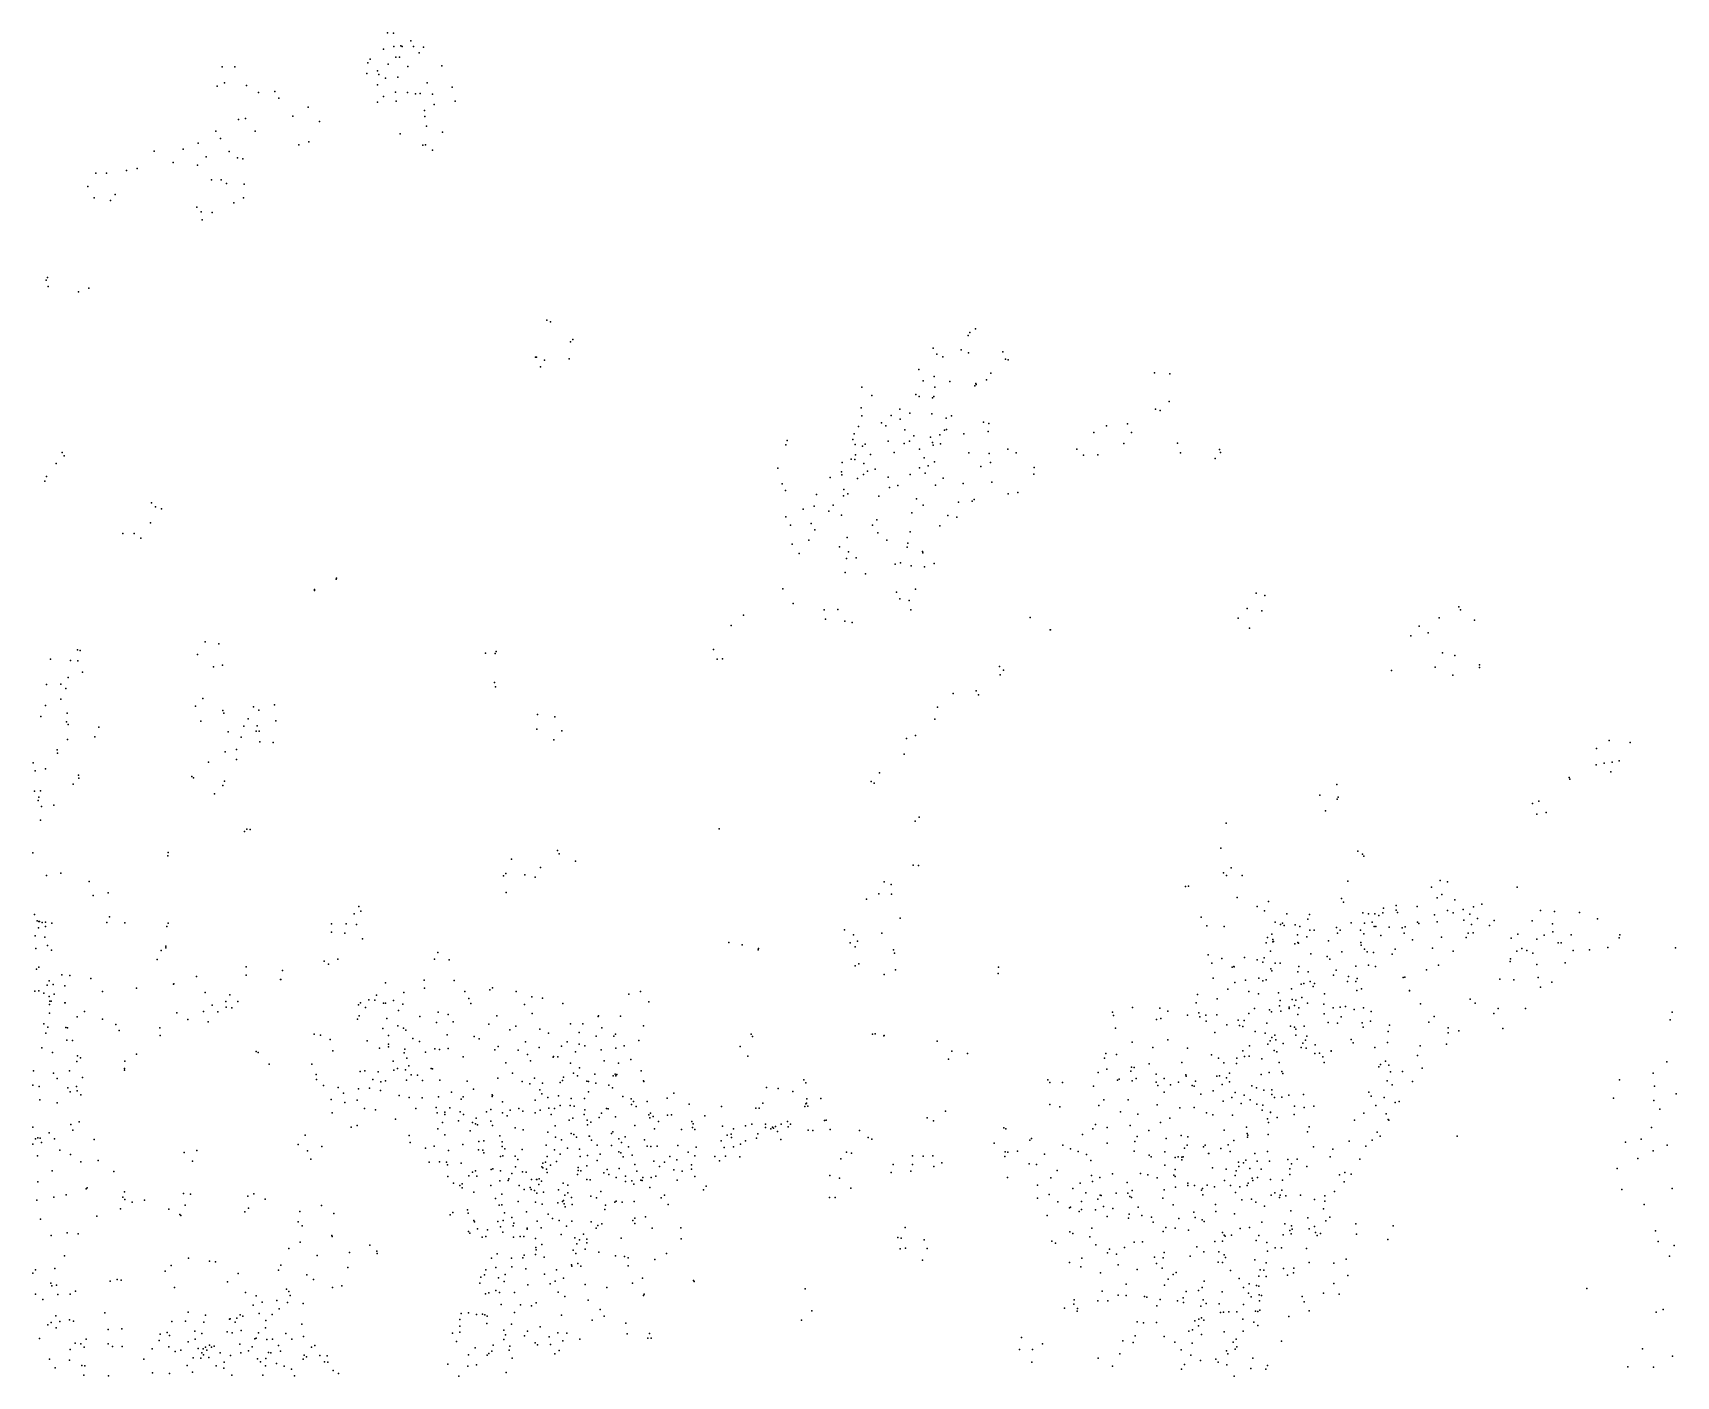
# Model space of a CAD drawing. Header units: millimetres. Extents: x -60275265 to 22802890, y -38578442 to 24337084.
# Drawn here: x -18735378 to -13602378, y -17816304 to -13620304 of the extents above; entities that cross this region are included whole.
import ezdxf

# ---------------------------------------------------------------- set-up
doc = ezdxf.new("R2010")
doc.units = ezdxf.units.MM
doc.header["$MEASUREMENT"] = 0
doc.layers.add('particles', color=7, linetype='Continuous', true_color=0x000000)

msp = doc.modelspace()

# ---------------------------------------------------------------- linework, layer by layer
at = {"layer": 'particles', "color": 93, "true_color": 0x67d435}
for p in [(-17627378, -13620304), (-17608378, -13621304), (-17554378, -13645304), (-17681378, -13702304), (-17640378, -13671304), (-17607378, -13663304), (-17601378, -13696304), (-17590378, -13696304), (-17586378, -13661304), (-17581378, -13663304), (-17546378, -13663304), (-17528378, -13682304), (-17515378, -13665304), (-18144378, -13726304), (-18104378, -13726304), (-17692378, -13747304), (-17689378, -13714304), (-17658378, -13739304), (-17654378, -13750304), (-17625378, -13718304), (-17564378, -13725304), (-17458378, -13723304), (-18159378, -13786304), (-18136378, -13776304), (-18068378, -13784304), (-18030378, -13806304), (-17979378, -13803304), (-17658378, -13782304), (-17634378, -13761304), (-17602378, -13805304), (-17595378, -13758304), (-17565378, -13806304), (-17503378, -13776304), (-17425378, -13790304), (-17967378, -13824304), (-17875378, -13852304), (-17659378, -13837304), (-17640378, -13819304), (-17600378, -13833304), (-17540378, -13810304), (-17525378, -13809304), (-17487378, -13812304), (-17481378, -13844304), (-17416378, -13833304), (-18093378, -13891304), (-18071378, -13887304), (-17923378, -13880304), (-17840378, -13897304), (-17512378, -13863304), (-17511378, -13881304), (-18163378, -13927304), (-18149378, -13950304), (-18041378, -13927304), (-17873378, -13960304), (-17588378, -13935304), (-17505378, -13911304), (-17455378, -13930304), (-18356378, -13990304), (-18265378, -13983304), (-18219378, -13965304), (-18194378, -14007304), (-18122378, -13991304), (-18096378, -14010304), (-17904378, -13970304), (-17517378, -13971304), (-17509378, -13970304), (-17487378, -13986304), (-18538378, -14058304), (-18505378, -14058304), (-18443378, -14050304), (-18409378, -14044304), (-18297378, -14025304), (-18221378, -14033304), (-18079378, -14013304), (-18563378, -14100304), (-18177378, -14079304), (-18147378, -14079304), (-18130378, -14091304), (-18075378, -14093304), (-18543378, -14135304), (-18493378, -14144304), (-18478378, -14125304), (-18223378, -14164304), (-18107378, -14151304), (-18077378, -14135304), (-18209378, -14179304), (-18206378, -14204304), (-18175378, -14181304), (-18693378, -14392304), (-18689378, -14384304), (-18687378, -14412304), (-18560378, -14417304), (-18592378, -14429304), (-17130378, -14517304), (-17118378, -14523304), (-15813378, -14565304), (-15808378, -14556304), (-15791378, -14545304), (-17056378, -14585304), (-17048378, -14578304), (-15923378, -14605304), (-15911378, -14624304), (-15835378, -14610304), (-15812378, -14620304), (-15705378, -14616304), (-17165378, -14633304), (-17162378, -14633304), (-17149378, -14663304), (-17137378, -14642304), (-17060378, -14638304), (-15968378, -14672304), (-15893378, -14632304), (-15697378, -14639304), (-15689378, -14641304), (-16146378, -14727304), (-15954378, -14707304), (-15920378, -14693304), (-15918378, -14727304), (-15871378, -14709304), (-15793378, -14723304), (-15790378, -14715304), (-15788378, -14718304), (-15756378, -14704304), (-15743378, -14683304), (-15231378, -14682304), (-15184378, -14685304), (-16114378, -14753304), (-15977378, -14750304), (-15967378, -14756304), (-15925378, -14760304), (-15921378, -14756304), (-15186378, -14771304), (-16148378, -14791304), (-16146378, -14816304), (-16054378, -14815304), (-16027378, -14795304), (-16026378, -14827304), (-15996378, -14808304), (-15927378, -14810304), (-15882378, -14824304), (-15865378, -14816304), (-15228378, -14795304), (-15214378, -14800304), (-16170378, -14872304), (-16156378, -14850304), (-16084378, -14838304), (-16071378, -14848304), (-16011378, -14860304), (-15983378, -14879304), (-15931378, -14883304), (-15902378, -14876304), (-15887378, -14861304), (-15881378, -14859304), (-15827378, -14872304), (-15766378, -14836304), (-15751378, -14865304), (-15749378, -14840304), (-15421378, -14868304), (-15381378, -14848304), (-15316378, -14841304), (-15303378, -14868304), (-18643378, -14931304), (-16383378, -14907304), (-16379378, -14893304), (-16174378, -14890304), (-16166378, -14906304), (-16143378, -14911304), (-16135378, -14905304), (-16063378, -14895304), (-16045378, -14931304), (-16013378, -14903304), (-15997378, -14895304), (-15965378, -14920304), (-15925378, -14900304), (-15923378, -14908304), (-15900378, -14904304), (-15811378, -14932304), (-15748378, -14934304), (-15690378, -14920304), (-15664378, -14932304), (-15474378, -14920304), (-15327378, -14903304), (-15160378, -14902304), (-15150378, -14932304), (-15028378, -14921304), (-15025378, -14931304), (-18662378, -14965304), (-18637378, -14941304), (-16408378, -14980304), (-16207378, -14962304), (-16179378, -14952304), (-16167378, -14953304), (-16165378, -14938304), (-16139378, -14965304), (-16119378, -14937304), (-16104378, -14983304), (-15965378, -14979304), (-15951378, -14947304), (-15938378, -14972304), (-15919378, -14960304), (-15774378, -14975304), (-15744378, -14962304), (-15607378, -14978304), (-15453378, -14939304), (-15408378, -14938304), (-15042378, -14950304), (-18698378, -15020304), (-18692378, -15006304), (-16394378, -15029304), (-16245378, -15009304), (-16209378, -14991304), (-16208378, -15001304), (-16159378, -15012304), (-16140378, -15000304), (-16128378, -14989304), (-16063378, -15008304), (-16033378, -15034304), (-15995378, -15000304), (-15948378, -14995304), (-15916378, -15033304), (-15892378, -15011304), (-15829378, -15028304), (-15740378, -15023304), (-15608378, -14999304), (-18364378, -15088304), (-16384378, -15050304), (-16287378, -15062304), (-16203378, -15066304), (-16202378, -15046304), (-16189378, -15060304), (-16093378, -15067304), (-16059378, -15040304), (-15975378, -15076304), (-15844378, -15086304), (-15801378, -15083304), (-15795378, -15078304), (-15688378, -15060304), (-15658378, -15056304), (-18352378, -15101304), (-18333378, -15107304), (-16383378, -15132304), (-16329378, -15108304), (-16294378, -15098304), (-16249378, -15114304), (-16235378, -15095304), (-16209378, -15127304), (-16099378, -15141304), (-15989378, -15119304), (-15954378, -15095304), (-15877378, -15128304), (-15849378, -15133304), (-18454378, -15184304), (-18419378, -15184304), (-18368378, -15151304), (-16368378, -15158304), (-16304378, -15153304), (-16292378, -15172304), (-16112378, -15158304), (-16096378, -15182304), (-15995378, -15179304), (-15902378, -15160304), (-18398378, -15198304), (-16363378, -15217304), (-16311378, -15205304), (-16215378, -15226304), (-16191378, -15196304), (-16187378, -15241304), (-16068378, -15205304), (-16004378, -15227304), (-16002378, -15214304), (-15956378, -15240304), (-15955378, -15244304), (-16341378, -15246304), (-16193378, -15262304), (-16163378, -15260304), (-16041378, -15280304), (-16025378, -15275304), (-15992378, -15285304), (-15950378, -15288304), (-15920378, -15278304), (-17788378, -15326304), (-17787378, -15323304), (-16198378, -15306304), (-16134378, -15310304), (-17855378, -15359304), (-17855378, -15362304), (-16392378, -15357304), (-16037378, -15367304), (-16027378, -15388304), (-15998378, -15393304), (-15978378, -15358304), (-14914378, -15370304), (-14887378, -15378304), (-16515378, -15439304), (-16360378, -15403304), (-16263378, -15422304), (-16221378, -15421304), (-15993378, -15422304), (-15620378, -15446304), (-14970378, -15448304), (-14942378, -15418304), (-14896378, -15425304), (-14342378, -15447304), (-14281378, -15413304), (-14276378, -15422304), (-16554378, -15471304), (-16259378, -15451304), (-16199378, -15458304), (-16176378, -15462304), (-15557378, -15485304), (-15556378, -15485304), (-14935378, -15480304), (-14405378, -15473304), (-14377378, -15494304), (-14232378, -15455304), (-18596378, -15547304), (-18587378, -15549304), (-18197378, -15522304), (-18154378, -15528304), (-17288378, -15552304), (-16609378, -15546304), (-14431378, -15503304), (-18680378, -15576304), (-18617378, -15581304), (-18595378, -15582304), (-18221378, -15562304), (-18171378, -15600304), (-18143378, -15595304), (-17321378, -15558304), (-17291378, -15559304), (-16597378, -15576304), (-16581378, -15575304), (-15716378, -15599304), (-14355378, -15601304), (-14332378, -15557304), (-14293378, -15565304), (-14216378, -15594304), (-14216378, -15602304), (-18648378, -15655304), (-18625378, -15634304), (-18580378, -15617304), (-17293378, -15649304), (-15713378, -15625304), (-15703378, -15611304), (-14491378, -15612304), (-14299378, -15626304), (-18692378, -15656304), (-18648378, -15701304), (-18632378, -15668304), (-18204378, -15699304), (-17290378, -15663304), (-15860378, -15684304), (-15788378, -15675304), (-15781378, -15688304), (-18710378, -15756304), (-18696378, -15721304), (-18628378, -15745304), (-18227378, -15723304), (-18142378, -15737304), (-18138378, -15745304), (-18046378, -15725304), (-18029378, -15736304), (-17980378, -15719304), (-17159378, -15749304), (-17105378, -15757304), (-15909378, -15726304), (-18630378, -15772304), (-18625378, -15780304), (-18529378, -15789304), (-18210378, -15770304), (-18125378, -15803304), (-18076378, -15786304), (-18062378, -15763304), (-18037378, -15801304), (-18034378, -15785304), (-18028378, -15801304), (-17976378, -15769304), (-17161378, -15795304), (-17083378, -15800304), (-15918378, -15764304), (-18659378, -15860304), (-18627378, -15827304), (-18541378, -15819304), (-18099378, -15859304), (-18084378, -15820304), (-18026378, -15835304), (-17984378, -15837304), (-17984378, -15837304), (-17108378, -15828304), (-16006378, -15824304), (-15978378, -15815304), (-13851378, -15855304), (-13811378, -15830304), (-13746378, -15837304), (-18734378, -15900304), (-18658378, -15870304), (-18186378, -15898304), (-18134378, -15866304), (-18099378, -15890304), (-16013378, -15873304), (-13852378, -15906304), (-13827378, -15901304), (-13802378, -15898304), (-13780378, -15894304), (-18728378, -15925304), (-18696378, -15919304), (-18592378, -15939304), (-18591378, -15948304), (-18238378, -15943304), (-18233378, -15947304), (-18136378, -15958304), (-16116378, -15959304), (-16090378, -15931304), (-13936378, -15946304), (-13934378, -15951304), (-13806378, -15928304), (-18730378, -15989304), (-18716378, -16007304), (-18711378, -15988304), (-18609378, -15967304), (-18168378, -15997304), (-18142378, -15971304), (-16107378, -15964304), (-14715378, -16001304), (-14662378, -15968304), (-14661378, -16014304), (-14658378, -16007304), (-18718378, -16018304), (-18708378, -16037304), (-18670378, -16032304), (-14697378, -16050304), (-14051378, -16027304), (-14037378, -16061304), (-14031378, -16020304), (-14008378, -16055304), (-18711378, -16079304), (-18074378, -16115304), (-18067378, -16107304), (-18056378, -16108304), (-16591378, -16106304), (-15979378, -16082304), (-15967378, -16070304), (-15008378, -16089304), (-15024378, -16167304), (-18735378, -16181304), (-18313378, -16191304), (-18312378, -16180304), (-17240378, -16201304), (-17096378, -16174304), (-17091378, -16184304), (-17040378, -16207304), (-14596378, -16176304), (-14582378, -16186304), (-14578378, -16192304), (-18692378, -16252304), (-18648378, -16245304), (-18559378, -16271304), (-17265378, -16253304), (-17258378, -16246304), (-17198378, -16250304), (-17166378, -16257304), (-17149378, -16227304), (-15985378, -16220304), (-15969378, -16221304), (-15016378, -16244304), (-15006378, -16252304), (-14992378, -16228304), (-14958378, -16252304), (-14628378, -16270304), (-14339378, -16268304), (-18547378, -16315304), (-18500378, -16306304), (-17257378, -16305304), (-16093378, -16309304), (-16076378, -16272304), (-16054378, -16280304), (-16053378, -16310304), (-15135378, -16287304), (-15125378, -16285304), (-14973378, -16321304), (-14366378, -16289304), (-14348378, -16322304), (-14334378, -16312304), (-14316378, -16272304), (-14099378, -16289304), (-17731378, -16372304), (-17717378, -16349304), (-17711378, -16364304), (-16131378, -16326304), (-14911378, -16349304), (-14888378, -16363304), (-14875378, -16333304), (-14818378, -16372304), (-14647378, -16324304), (-14641378, -16335304), (-14581378, -16369304), (-14563378, -16372304), (-14543378, -16372304), (-14518378, -16369304), (-14516378, -16354304), (-14477378, -16346304), (-14477378, -16360304), (-14472378, -16368304), (-14411378, -16349304), (-14316378, -16361304), (-14298378, -16369304), (-14293378, -16328304), (-14267378, -16358304), (-14246378, -16373304), (-14235378, -16350304), (-14209378, -16342304), (-14026378, -16362304), (-13982378, -16365304), (-13904378, -16368304), (-18730378, -16374304), (-18722378, -16394304), (-18717378, -16416304), (-18716378, -16396304), (-18714378, -16396304), (-18706378, -16399304), (-18696378, -16398304), (-18696378, -16411304), (-18676378, -16401304), (-18504378, -16399304), (-18496378, -16381304), (-18448378, -16400304), (-18317378, -16411304), (-18312378, -16401304), (-17802378, -16403304), (-17756378, -16403304), (-17724378, -16405304), (-16200378, -16422304), (-16026378, -16385304), (-15086378, -16382304), (-15068378, -16409304), (-15014378, -16411304), (-14855378, -16398304), (-14838378, -16405304), (-14832378, -16401304), (-14826378, -16408304), (-14792378, -16406304), (-14777378, -16411304), (-14752378, -16389304), (-14747378, -16374304), (-14746378, -16423304), (-14733378, -16423304), (-14663378, -16415304), (-14651378, -16423304), (-14617378, -16400304), (-14588378, -16423304), (-14575378, -16401304), (-14551378, -16398304), (-14545378, -16411304), (-14540378, -16411304), (-14531378, -16377304), (-14498378, -16414304), (-14458378, -16416304), (-14448378, -16413304), (-14410378, -16398304), (-14406378, -16402304), (-14357378, -16375304), (-14348378, -16397304), (-14265378, -16392304), (-14241378, -16405304), (-14222378, -16386304), (-14185378, -16408304), (-14170378, -16393304), (-14052378, -16394304), (-13988378, -16403304), (-13848378, -16387304), (-18728378, -16441304), (-18698378, -16445304), (-18689378, -16471304), (-18320378, -16473304), (-17802378, -16429304), (-17760378, -16432304), (-17705378, -16450304), (-16561378, -16461304), (-16519378, -16469304), (-16182378, -16463304), (-16172378, -16438304), (-16166378, -16475304), (-16159378, -16457304), (-16083378, -16432304), (-14883378, -16463304), (-14878378, -16446304), (-14865378, -16435304), (-14862378, -16452304), (-14862378, -16459304), (-14860378, -16458304), (-14793378, -16466304), (-14785378, -16437304), (-14784378, -16461304), (-14782378, -16464304), (-14756378, -16444304), (-14688378, -16456304), (-14660378, -16432304), (-14587378, -16461304), (-14586378, -16470304), (-14578378, -16434304), (-14524378, -16440304), (-14452378, -16432304), (-14426378, -16453304), (-14335378, -16445304), (-14258378, -16446304), (-14252378, -16432304), (-14236378, -16431304), (-14117378, -16448304), (-14096378, -16435304), (-14037378, -16451304), (-14037378, -16451304), (-14014378, -16439304), (-13987378, -16428304), (-13971378, -16463304), (-13961378, -16463304), (-13930378, -16438304), (-13780378, -16447304), (-13778378, -16438304), (-18726378, -16480304), (-18677378, -16485304), (-18347378, -16515304), (-18334378, -16486304), (-18320378, -16478304), (-17825378, -16520304), (-17782378, -16514304), (-17480378, -16513304), (-17470378, -16493304), (-17435378, -16516304), (-16469378, -16484304), (-16468378, -16480304), (-16047378, -16484304), (-16044378, -16495304), (-15064378, -16500304), (-15052378, -16526304), (-15021378, -16511304), (-14950378, -16508304), (-14911378, -16516304), (-14893378, -16523304), (-14889378, -16509304), (-14869378, -16488304), (-14854378, -16526304), (-14839378, -16526304), (-14743378, -16497304), (-14692378, -16505304), (-14684378, -16513304), (-14646378, -16491304), (-14575378, -16482304), (-14567378, -16491304), (-14547378, -16493304), (-14489378, -16498304), (-14480378, -16482304), (-14363378, -16479304), (-14298378, -16489304), (-14120378, -16521304), (-14119378, -16512304), (-14100378, -16488304), (-14084378, -16480304), (-14068378, -16486304), (-14050378, -16495304), (-13949378, -16525304), (-13924378, -16486304), (-13873378, -16484304), (-13815378, -16477304), (-13604378, -16478304), (-18724378, -16545304), (-18716378, -16539304), (-18645378, -16562304), (-18620378, -16565304), (-18554378, -16574304), (-18224378, -16568304), (-18069378, -16537304), (-18069378, -16564304), (-17961378, -16577304), (-17960378, -16577304), (-17955378, -16549304), (-17812378, -16529304), (-17513378, -16579304), (-16166378, -16534304), (-16155378, -16528304), (-16076378, -16561304), (-16040378, -16547304), (-15720378, -16558304), (-15720378, -16558304), (-15719378, -16539304), (-15048378, -16573304), (-14989378, -16539304), (-14984378, -16536304), (-14983378, -16537304), (-14947378, -16579304), (-14905378, -16573304), (-14883378, -16578304), (-14868378, -16544304), (-14865378, -16550304), (-14784378, -16553304), (-14781378, -16536304), (-14751378, -16553304), (-14672378, -16563304), (-14664378, -16548304), (-14625378, -16568304), (-14602378, -16535304), (-14598378, -16574304), (-14563378, -16532304), (-14541378, -16536304), (-14455378, -16571304), (-14449378, -16570304), (-14382378, -16547304), (-14344378, -16532304), (-14153378, -16576304), (-14109378, -16578304), (-14037378, -16530304), (-14033378, -16571304), (-18729378, -16613304), (-18716378, -16612304), (-18701378, -16620304), (-18690378, -16595304), (-18684378, -16581304), (-18684378, -16630304), (-18672378, -16593304), (-18668378, -16623304), (-18635378, -16597304), (-18517378, -16614304), (-18411378, -16604304), (-18296378, -16592304), (-18295378, -16591304), (-18197378, -16618304), (-18120378, -16625304), (-17662378, -16626304), (-17633378, -16587304), (-17576378, -16618304), (-17512378, -16604304), (-17419378, -16580304), (-17386378, -16614304), (-17308378, -16609304), (-17299378, -16603304), (-17225378, -16614304), (-16873378, -16623304), (-16837378, -16614304), (-15097378, -16624304), (-15002378, -16607304), (-14980378, -16586304), (-14937378, -16614304), (-14907378, -16622304), (-14893378, -16581304), (-14844378, -16619304), (-14803378, -16606304), (-14773378, -16592304), (-14765378, -16590304), (-14745378, -16583304), (-14736378, -16599304), (-14732378, -16589304), (-14700378, -16622304), (-14629378, -16583304), (-14602378, -16583304), (-14599378, -16611304), (-14585378, -16606304), (-14435378, -16611304), (-14435378, -16612304), (-14026378, -16601304), (-13990378, -16585304), (-18683378, -16655304), (-18682378, -16645304), (-18678378, -16645304), (-18635378, -16650304), (-18634378, -16650304), (-18574378, -16677304), (-18285378, -16681304), (-18202378, -16677304), (-18175378, -16657304), (-18157378, -16678304), (-18132378, -16646304), (-18131378, -16663304), (-18114378, -16666304), (-18095378, -16646304), (-17718378, -16656304), (-17712378, -16650304), (-17696378, -16664304), (-17686378, -16641304), (-17667378, -16642304), (-17640378, -16651304), (-17634378, -16651304), (-17609378, -16643304), (-17593378, -16674304), (-17579378, -16654304), (-17469378, -16679304), (-17373378, -16636304), (-17367378, -16652304), (-17199378, -16655304), (-17176378, -16631304), (-17143378, -16635304), (-17080378, -16652304), (-16811378, -16647304), (-15363378, -16679304), (-15300378, -16665304), (-15215378, -16667304), (-15190378, -16676304), (-15101378, -16650304), (-15093378, -16681304), (-15036378, -16637304), (-14919378, -16668304), (-14872378, -16672304), (-14866378, -16678304), (-14841378, -16659304), (-14839378, -16643304), (-14837378, -16676304), (-14811378, -16663304), (-14811378, -16668304), (-14801378, -16640304), (-14794378, -16658304), (-14790378, -16642304), (-14781378, -16666304), (-14771378, -16633304), (-14753378, -16651304), (-14702378, -16654304), (-14673378, -16666304), (-14651378, -16663304), (-14635378, -16661304), (-14608378, -16671304), (-14579378, -16666304), (-14555378, -16677304), (-14401378, -16653304), (-14245378, -16638304), (-14230378, -16651304), (-14158378, -16668304), (-14073378, -16668304), (-13614378, -16679304), (-18701378, -16715304), (-18688378, -16726304), (-18683378, -16682304), (-18632378, -16727304), (-18627378, -16728304), (-18597378, -16694304), (-18518378, -16701304), (-18476378, -16718304), (-18338378, -16728304), (-18251378, -16702304), (-18187378, -16709304), (-17721378, -16701304), (-17716378, -16691304), (-17642378, -16730304), (-17629378, -16699304), (-17595378, -16722304), (-17577378, -16729304), (-17526378, -16693304), (-17474378, -16711304), (-17438378, -16686304), (-17422378, -16709304), (-17311378, -16717304), (-17286378, -16691304), (-17226378, -16723304), (-17175378, -16683304), (-17151378, -16732304), (-17056378, -16716304), (-17017378, -16715304), (-16969378, -16693304), (-16968378, -16690304), (-16958378, -16728304), (-16899378, -16692304), (-16828378, -16722304), (-15359378, -16689304), (-15353378, -16729304), (-15225378, -16702304), (-15212378, -16699304), (-15128378, -16688304), (-15090378, -16694304), (-15071378, -16688304), (-15070378, -16707304), (-15037378, -16687304), (-15005378, -16719304), (-14970378, -16704304), (-14966378, -16721304), (-14955378, -16724304), (-14951378, -16705304), (-14937378, -16683304), (-14880378, -16713304), (-14807378, -16723304), (-14794378, -16726304), (-14790378, -16732304), (-14784378, -16686304), (-14764378, -16723304), (-14701378, -16684304), (-14689378, -16711304), (-14660378, -16713304), (-14648378, -16694304), (-14583378, -16712304), (-14580378, -16726304), (-14557378, -16707304), (-14497378, -16720304), (-14375378, -16710304), (-14358378, -16693304), (-14314378, -16728304), (-14171378, -16683304), (-14143378, -16730304), (-13621378, -16703304), (-18695378, -16745304), (-18629378, -16767304), (-18611378, -16768304), (-18465378, -16736304), (-18337378, -16752304), (-17856378, -16748304), (-17837378, -16751304), (-17806378, -16764304), (-17691378, -16769304), (-17624378, -16752304), (-17624378, -16779304), (-17570378, -16735304), (-17548378, -16761304), (-17527378, -16771304), (-17441378, -16750304), (-17357378, -16755304), (-17341378, -16762304), (-17245378, -16734304), (-17196378, -16772304), (-17124378, -16745304), (-17066378, -16772304), (-17029378, -16743304), (-17029378, -16779304), (-17011378, -16784304), (-16975378, -16754304), (-16920378, -16754304), (-16915378, -16748304), (-16888378, -16784304), (-16842378, -16768304), (-16491378, -16748304), (-16487378, -16755304), (-16112378, -16748304), (-16104378, -16747304), (-16077378, -16753304), (-16076378, -16752304), (-15910378, -16770304), (-15301378, -16773304), (-15190378, -16765304), (-15043378, -16743304), (-14935378, -16784304), (-14917378, -16739304), (-14886378, -16745304), (-14877378, -16779304), (-14870378, -16769304), (-14865378, -16758304), (-14856378, -16751304), (-14852378, -16765304), (-14829378, -16777304), (-14790378, -16751304), (-14768378, -16776304), (-14760378, -16767304), (-14756378, -16754304), (-14730378, -16781304), (-14617378, -16764304), (-14611378, -16775304), (-14504378, -16774304), (-14501378, -16739304), (-14402378, -16784304), (-14319378, -16779304), (-14314378, -16744304), (-14281378, -16737304), (-18707378, -16790304), (-18674378, -16805304), (-18598378, -16833304), (-18596378, -16815304), (-18586378, -16822304), (-18448378, -16832304), (-18411378, -16810304), (-18037378, -16802304), (-18031378, -16805304), (-17798378, -16800304), (-17652378, -16792304), (-17624378, -16787304), (-17610378, -16832304), (-17575378, -16806304), (-17573378, -16795304), (-17567378, -16823304), (-17509378, -16804304), (-17479378, -16794304), (-17465378, -16796304), (-17438378, -16793304), (-17391378, -16819304), (-17292378, -16797304), (-17282378, -16786304), (-17219378, -16798304), (-17190378, -16811304), (-17181378, -16831304), (-17154378, -16789304), (-17110378, -16820304), (-17109378, -16818304), (-17095378, -16819304), (-17084378, -16785304), (-17040378, -16803304), (-16960378, -16797304), (-16950378, -16831304), (-16914378, -16792304), (-16867378, -16827304), (-16526378, -16786304), (-16502378, -16816304), (-15875378, -16826304), (-15864378, -16801304), (-15816378, -16808304), (-15388378, -16823304), (-15383378, -16808304), (-15350378, -16811304), (-15237378, -16789304), (-15128378, -16791304), (-15053378, -16812304), (-15032378, -16823304), (-14974378, -16823304), (-14956378, -16800304), (-14950378, -16818304), (-14936378, -16816304), (-14896378, -16825304), (-14858378, -16799304), (-14849378, -16803304), (-14773378, -16789304), (-14758378, -16791304), (-14731378, -16808304), (-14716378, -16807304), (-14706378, -16819304), (-14680378, -16800304), (-14680378, -16801304), (-14543378, -16789304), (-14510378, -16832304), (-14410378, -16814304), (-13631378, -16834304), (-18733378, -16862304), (-18671378, -16870304), (-18659378, -16886304), (-18621378, -16862304), (-18580378, -16883304), (-18449378, -16855304), (-18449378, -16860304), (-17997378, -16841304), (-17864378, -16842304), (-17850378, -16874304), (-17713378, -16864304), (-17698378, -16862304), (-17656378, -16865304), (-17607378, -16860304), (-17596378, -16855304), (-17571378, -16859304), (-17561378, -16847304), (-17553378, -16875304), (-17534378, -16876304), (-17491378, -16855304), (-17487378, -16856304), (-17283378, -16885304), (-17258378, -16837304), (-17237378, -16870304), (-17168378, -16885304), (-17077378, -16882304), (-17056378, -16838304), (-17046378, -16870304), (-17034378, -16878304), (-17028378, -16853304), (-16980378, -16873304), (-16922378, -16878304), (-16916378, -16873304), (-16914378, -16878304), (-16911378, -16874304), (-16906378, -16838304), (-16835378, -16862304), (-15407378, -16868304), (-15380378, -16857304), (-15305378, -16863304), (-15303378, -16851304), (-15295378, -16852304), (-15289378, -16886304), (-15248378, -16840304), (-15226378, -16873304), (-15201378, -16886304), (-15146378, -16836304), (-15134378, -16875304), (-15132378, -16879304), (-15037378, -16879304), (-15028378, -16878304), (-15015378, -16837304), (-15006378, -16884304), (-14997378, -16870304), (-14975378, -16839304), (-14898378, -16874304), (-14873378, -16868304), (-14842378, -16836304), (-14834378, -16864304), (-14831378, -16871304), (-14701378, -16836304), (-14531378, -16850304), (-14525378, -16843304), (-14499378, -16845304), (-14494378, -16865304), (-14457378, -16864304), (-14395378, -16854304), (-13674378, -16870304), (-18735378, -16907304), (-18715378, -16911304), (-18626378, -16915304), (-18619378, -16928304), (-18599378, -16911304), (-18597378, -16925304), (-18585378, -16937304), (-17849378, -16889304), (-17827378, -16908304), (-17781378, -16914304), (-17765378, -16932304), (-17718378, -16919304), (-17683378, -16916304), (-17673378, -16889304), (-17649378, -16924304), (-17648378, -16897304), (-17634378, -16894304), (-17568378, -16891304), (-17518378, -16893304), (-17464378, -16891304), (-17427378, -16929304), (-17378378, -16895304), (-17359378, -16920304), (-17300378, -16937304), (-17207378, -16896304), (-17183378, -16903304), (-17151378, -16922304), (-17145378, -16934304), (-17143378, -16901304), (-17088378, -16899304), (-17081378, -16892304), (-17005378, -16895304), (-16999378, -16896304), (-16999378, -16928304), (-16977378, -16901304), (-16936378, -16907304), (-16924378, -16915304), (-16828378, -16894304), (-16827378, -16896304), (-16733378, -16932304), (-16443378, -16914304), (-16407378, -16917304), (-16361378, -16927304), (-16327378, -16890304), (-16321378, -16900304), (-15565378, -16890304), (-15558378, -16899304), (-15519378, -16899304), (-15422378, -16910304), (-15347378, -16891304), (-15342378, -16888304), (-15301378, -16894304), (-15226378, -16898304), (-15221378, -16908304), (-15201378, -16929304), (-15181378, -16906304), (-15156378, -16898304), (-15114378, -16908304), (-15107378, -16910304), (-15103378, -16895304), (-15087378, -16935304), (-15048378, -16925304), (-15020378, -16905304), (-14997378, -16897304), (-14979378, -16930304), (-14951378, -16938304), (-14927378, -16909304), (-14913378, -16915304), (-14890378, -16923304), (-14865378, -16922304), (-14865378, -16936304), (-14812378, -16938304), (-14766378, -16936304), (-14562378, -16929304), (-14505378, -16894304), (-14489378, -16906304), (-14425378, -16896304), (-13779378, -16890304), (-13670378, -16910304), (-13602378, -16934304), (-18713378, -16953304), (-18659378, -16962304), (-17803378, -16952304), (-17761378, -16961304), (-17722378, -16954304), (-17699378, -16980304), (-17665378, -16984304), (-17591378, -16939304), (-17560378, -16946304), (-17539378, -16980304), (-17519378, -16947304), (-17475378, -16977304), (-17468378, -16944304), (-17433378, -16978304), (-17397378, -16951304), (-17391378, -16944304), (-17304378, -16983304), (-17300378, -16943304), (-17299378, -16939304), (-17268378, -16959304), (-17244378, -16985304), (-17217378, -16980304), (-17205378, -16988304), (-17166378, -16954304), (-17150378, -16985304), (-17126378, -16946304), (-17123378, -16979304), (-17106378, -16980304), (-17093378, -16940304), (-17088378, -16971304), (-17057378, -16971304), (-17054378, -16949304), (-17044378, -16973304), (-17012378, -16949304), (-17011378, -16984304), (-16943378, -16980304), (-16938378, -16981304), (-16892378, -16943304), (-16866378, -16950304), (-16865378, -16967304), (-16859378, -16958304), (-16851378, -16974304), (-16816378, -16958304), (-16754378, -16948304), (-16685378, -16966304), (-16584378, -16974304), (-16477378, -16979304), (-16466378, -16979304), (-16455378, -16963304), (-16324378, -16974304), (-16320378, -16965304), (-16318378, -16963304), (-16317378, -16950304), (-16314378, -16973304), (-16274378, -16949304), (-15884378, -16988304), (-15558378, -16967304), (-15527378, -16975304), (-15405378, -16971304), (-15390378, -16953304), (-15314378, -16953304), (-15223378, -16969304), (-15152378, -16978304), (-15108378, -16977304), (-15017378, -16957304), (-14990378, -16946304), (-14961378, -16964304), (-14933378, -16953304), (-14912378, -16966304), (-14895378, -16985304), (-14893378, -16970304), (-14857378, -16946304), (-14834378, -16945304), (-14794378, -16973304), (-14764378, -16977304), (-14734378, -16973304), (-14555378, -16941304), (-14540378, -16971304), (-14514378, -16946304), (-14480378, -16961304), (-14467378, -16958304), (-13798378, -16948304), (-13672378, -16955304), (-13653378, -16982304), (-18735378, -17038304), (-18616378, -17030304), (-18590378, -17022304), (-17800378, -16994304), (-17741378, -17038304), (-17722378, -17033304), (-17602378, -17013304), (-17472378, -16994304), (-17455378, -17024304), (-17448378, -16991304), (-17448378, -16999304), (-17405378, -17018304), (-17400378, -16990304), (-17390378, -16999304), (-17362378, -17024304), (-17352378, -17028304), (-17350378, -17010304), (-17346378, -17031304), (-17318378, -16990304), (-17304378, -17020304), (-17299378, -17033304), (-17268378, -16994304), (-17253378, -17003304), (-17228378, -17040304), (-17166378, -16993304), (-17116378, -16999304), (-17104378, -17034304), (-17060378, -17016304), (-17048378, -17010304), (-17013378, -16999304), (-17004378, -17016304), (-17003378, -17031304), (-16992378, -17023304), (-16966378, -17008304), (-16959378, -16995304), (-16915378, -17006304), (-16855378, -17033304), (-16811378, -17000304), (-16808378, -17009304), (-16806378, -16995304), (-16797378, -17005304), (-16781378, -17021304), (-16753378, -17001304), (-16740378, -17000304), (-16677378, -17021304), (-16675378, -17039304), (-16672378, -17028304), (-16636378, -17003304), (-16581378, -17035304), (-16509378, -17034304), (-16489378, -17029304), (-16447378, -17039304), (-16446378, -17029304), (-16425378, -17038304), (-16421378, -17041304), (-16415378, -17036304), (-16398378, -17029304), (-16378378, -17021304), (-16376378, -17037304), (-16368378, -17029304), (-16262378, -17017304), (-16257378, -17016304), (-15942378, -17009304), (-15922378, -17018304), (-15702378, -17040304), (-15416378, -17030304), (-15379378, -17039304), (-15338378, -16990304), (-15307378, -17033304), (-15283378, -16998304), (-15213378, -17024304), (-15183378, -17010304), (-15069378, -16993304), (-15049378, -17000304), (-14988378, -17001304), (-14944378, -17038304), (-14878378, -17012304), (-14875378, -17024304), (-14869378, -16991304), (-14869378, -16992304), (-14848378, -17008304), (-14795378, -16999304), (-14748378, -17037304), (-14607378, -17016304), (-14578378, -16995304), (-14508378, -16997304), (-14502378, -17014304), (-14499378, -17016304), (-13679378, -17039304), (-18735378, -17091304), (-18727378, -17075304), (-18720378, -17072304), (-18712378, -17073304), (-18708378, -17086304), (-18684378, -17056304), (-18667378, -17075304), (-18610378, -17048304), (-18544378, -17077304), (-17906378, -17092304), (-17884378, -17063304), (-17560378, -17064304), (-17556378, -17086304), (-17470378, -17043304), (-17448378, -17062304), (-17392378, -17092304), (-17369378, -17050304), (-17342378, -17083304), (-17326378, -17081304), (-17276378, -17065304), (-17269378, -17084304), (-17203378, -17047304), (-17126378, -17054304), (-17102378, -17070304), (-17084378, -17078304), (-17054378, -17058304), (-17045378, -17061304), (-17037378, -17070304), (-16997378, -17066304), (-16996378, -17066304), (-16990378, -17079304), (-16928378, -17058304), (-16923378, -17053304), (-16905378, -17075304), (-16896378, -17086304), (-16885378, -17068304), (-16824378, -17078304), (-16793378, -17044304), (-16709378, -17046304), (-16667378, -17046304), (-16585378, -17081304), (-16566378, -17063304), (-16554378, -17060304), (-16553378, -17071304), (-16546378, -17043304), (-16525378, -17091304), (-16509378, -17081304), (-16475378, -17073304), (-16470378, -17059304), (-16430378, -17043304), (-16409378, -17052304), (-16399378, -17077304), (-16313378, -17048304), (-16299378, -17049304), (-16245378, -17046304), (-16153378, -17049304), (-16126378, -17071304), (-16114378, -17076304), (-15732378, -17088304), (-15696378, -17043304), (-15621378, -17079304), (-15616378, -17074304), (-15456378, -17061304), (-15424378, -17044304), (-15379378, -17088304), (-15293378, -17083304), (-15286378, -17067304), (-15249378, -17049304), (-15195378, -17074304), (-15148378, -17064304), (-15127378, -17069304), (-15014378, -17048304), (-14984378, -17080304), (-14942378, -17058304), (-14941378, -17070304), (-14940378, -17063304), (-14876378, -17061304), (-14753378, -17053304), (-14623378, -17082304), (-14551378, -17079304), (-14536378, -17054304), (-14526378, -17066304), (-14286378, -17066304), (-13760378, -17085304), (-13711378, -17076304), (-18721378, -17128304), (-18651378, -17110304), (-18617378, -17124304), (-18531378, -17142304), (-18262378, -17117304), (-18223378, -17111304), (-17877378, -17112304), (-17867378, -17138304), (-17832378, -17099304), (-17509378, -17104304), (-17481378, -17098304), (-17437378, -17111304), (-17343378, -17109304), (-17329378, -17110304), (-17326378, -17118304), (-17274378, -17130304), (-17269378, -17099304), (-17267378, -17128304), (-17261378, -17106304), (-17228378, -17129304), (-17220378, -17139304), (-17207378, -17108304), (-17132378, -17095304), (-17129378, -17130304), (-17106378, -17109304), (-17088378, -17123304), (-17065378, -17104304), (-17028378, -17107304), (-17025378, -17130304), (-17003378, -17127304), (-16972378, -17095304), (-16972378, -17142304), (-16963378, -17123304), (-16928378, -17096304), (-16905378, -17115304), (-16898378, -17118304), (-16891378, -17131304), (-16874378, -17100304), (-16863378, -17126304), (-16816378, -17098304), (-16805378, -17099304), (-16785378, -17098304), (-16745378, -17130304), (-16723378, -17140304), (-16720378, -17096304), (-16688378, -17116304), (-16667378, -17128304), (-16663378, -17101304), (-16605378, -17130304), (-16590378, -17143304), (-16576378, -17102304), (-16571378, -17129304), (-16546378, -17100304), (-16527378, -17131304), (-16211378, -17137304), (-16194378, -17116304), (-16178378, -17119304), (-15987378, -17128304), (-15954378, -17129304), (-15924378, -17128304), (-15699378, -17130304), (-15698378, -17115304), (-15690378, -17116304), (-15659378, -17113304), (-15575378, -17123304), (-15518378, -17094304), (-15494378, -17106304), (-15470378, -17114304), (-15444378, -17124304), (-15430378, -17142304), (-15295378, -17113304), (-15248378, -17126304), (-15242378, -17131304), (-15199378, -17115304), (-15167378, -17133304), (-15157378, -17131304), (-15146378, -17132304), (-15146378, -17140304), (-15142378, -17131304), (-15138378, -17104304), (-15129378, -17095304), (-15078378, -17100304), (-15073378, -17094304), (-15063378, -17121304), (-15062378, -17121304), (-15024378, -17105304), (-15001378, -17093304), (-14995378, -17114304), (-14946378, -17141304), (-14918378, -17121304), (-14878378, -17114304), (-14815378, -17139304), (-14786378, -17138304), (-14735378, -17100304), (-14683378, -17131304), (-14674378, -17107304), (-14590378, -17138304), (-14571378, -17098304), (-13722378, -17136304), (-13674378, -17112304), (-13630378, -17095304), (-18675378, -17175304), (-18585378, -17147304), (-18482378, -17177304), (-18236378, -17145304), (-17497378, -17148304), (-17465378, -17147304), (-17443378, -17148304), (-17440378, -17156304), (-17439378, -17192304), (-17397378, -17151304), (-17373378, -17190304), (-17362378, -17179304), (-17352378, -17175304), (-17348378, -17191304), (-17303378, -17171304), (-17298378, -17168304), (-17274378, -17175304), (-17239378, -17183304), (-17227378, -17162304), (-17206378, -17178304), (-17194378, -17179304), (-17145378, -17162304), (-17142378, -17151304), (-17142378, -17165304), (-17134378, -17148304), (-17131378, -17170304), (-17129378, -17180304), (-17118378, -17157304), (-17099378, -17146304), (-17034378, -17186304), (-17032378, -17164304), (-17032378, -17174304), (-17023378, -17175304), (-17005378, -17159304), (-16952378, -17181304), (-16941378, -17171304), (-16936378, -17186304), (-16904378, -17167304), (-16884378, -17191304), (-16855378, -17155304), (-16848378, -17176304), (-16804378, -17195304), (-16795378, -17144304), (-16789378, -17191304), (-16778378, -17161304), (-16762378, -17148304), (-16733378, -17172304), (-16707378, -17176304), (-16678378, -17156304), (-16678378, -17169304), (-16667378, -17192304), (-16246378, -17189304), (-16054378, -17180304), (-16048378, -17155304), (-15993378, -17176304), (-15987378, -17155304), (-15921378, -17161304), (-15896378, -17150304), (-15691378, -17195304), (-15623378, -17153304), (-15600378, -17155304), (-15535378, -17174304), (-15428378, -17189304), (-15402378, -17195304), (-15363378, -17184304), (-15275378, -17183304), (-15252378, -17187304), (-15199378, -17157304), (-15171378, -17188304), (-15167378, -17171304), (-15167378, -17192304), (-15050378, -17165304), (-15008378, -17170304), (-14979378, -17189304), (-14976378, -17175304), (-14969378, -17148304), (-14968378, -17161304), (-14953378, -17150304), (-14934378, -17167304), (-14911378, -17145304), (-14898378, -17169304), (-14872378, -17145304), (-14809378, -17168304), (-14809378, -17186304), (-14803378, -17153304), (-14756378, -17161304), (-14654378, -17187304), (-14637378, -17180304), (-14617378, -17185304), (-13786378, -17167304), (-18720378, -17209304), (-18569378, -17231304), (-18565378, -17228304), (-18449378, -17240304), (-18264378, -17246304), (-17421378, -17213304), (-17401378, -17220304), (-17394378, -17215304), (-17394378, -17228304), (-17358378, -17241304), (-17304378, -17221304), (-17276378, -17206304), (-17250378, -17205304), (-17248378, -17200304), (-17216378, -17221304), (-17200378, -17233304), (-17182378, -17227304), (-17178378, -17233304), (-17177378, -17202304), (-17168378, -17236304), (-17162378, -17202304), (-17161378, -17202304), (-17161378, -17244304), (-17155378, -17217304), (-17154378, -17200304), (-17146378, -17207304), (-17140378, -17241304), (-17093378, -17234304), (-17079378, -17213304), (-17064378, -17219304), (-17064378, -17243304), (-17005378, -17202304), (-16994378, -17203304), (-16961378, -17239304), (-16913378, -17196304), (-16884378, -17208304), (-16864378, -17206304), (-16858378, -17216304), (-16836378, -17204304), (-16832378, -17205304), (-16830378, -17196304), (-16808378, -17227304), (-16722378, -17204304), (-16640378, -17234304), (-16632378, -17223304), (-16215378, -17198304), (-16180378, -17229304), (-15597378, -17219304), (-15555378, -17197304), (-15487378, -17230304), (-15464378, -17213304), (-15446378, -17243304), (-15425378, -17208304), (-15351378, -17244304), (-15317378, -17211304), (-15315378, -17244304), (-15301378, -17236304), (-15223378, -17197304), (-15201378, -17234304), (-15166378, -17226304), (-15127378, -17213304), (-15127378, -17220304), (-15106378, -17220304), (-15085378, -17235304), (-15081378, -17230304), (-15067378, -17219304), (-15044378, -17225304), (-15013378, -17205304), (-14994378, -17220304), (-14978378, -17242304), (-14965378, -17225304), (-14942378, -17221304), (-14939378, -17213304), (-14926378, -17198304), (-14924378, -17205304), (-14910378, -17196304), (-14869378, -17202304), (-14856378, -17243304), (-14834378, -17235304), (-14832378, -17204304), (-14669378, -17239304), (-14639378, -17209304), (-13772378, -17233304), (-13614378, -17230304), (-18723378, -17266304), (-18670378, -17257304), (-18631378, -17250304), (-18461378, -17293304), (-18454378, -17257304), (-18448378, -17264304), (-18425378, -17273304), (-18386378, -17266304), (-18310378, -17294304), (-18259378, -17282304), (-18243378, -17248304), (-18064378, -17254304), (-18061378, -17291304), (-18045378, -17247304), (-18009378, -17263304), (-17833378, -17283304), (-17377378, -17297304), (-17290378, -17261304), (-17278378, -17282304), (-17270378, -17248304), (-17270378, -17281304), (-17219378, -17270304), (-17165378, -17273304), (-17144378, -17279304), (-17095378, -17275304), (-17081378, -17271304), (-17077378, -17267304), (-17075378, -17278304), (-17073378, -17251304), (-17072378, -17287304), (-17053378, -17258304), (-17050378, -17280304), (-16992378, -17254304), (-16974378, -17259304), (-16948378, -17295304), (-16946378, -17282304), (-16917378, -17273304), (-16913378, -17269304), (-16894378, -17273304), (-16857378, -17270304), (-16772378, -17259304), (-16762378, -17251304), (-16751378, -17280304), (-16247378, -17258304), (-16229378, -17258304), (-15597378, -17260304), (-15560378, -17249304), (-15533378, -17272304), (-15497378, -17290304), (-15494378, -17288304), (-15459378, -17270304), (-15459378, -17295304), (-15416378, -17297304), (-15408378, -17263304), (-15401378, -17251304), (-15398378, -17252304), (-15391378, -17286304), (-15362378, -17292304), (-15308378, -17255304), (-15303378, -17258304), (-15282378, -17288304), (-15205378, -17260304), (-15173378, -17281304), (-15080378, -17250304), (-15041378, -17280304), (-14959378, -17265304), (-14928378, -17263304), (-14915378, -17273304), (-14888378, -17285304), (-14867378, -17251304), (-14841378, -17258304), (-14839378, -17251304), (-14821378, -17253304), (-14775378, -17251304), (-14732378, -17264304), (-14703378, -17293304), (-14699378, -17253304), (-14699378, -17269304), (-13702378, -17280304), (-18711378, -17326304), (-18535378, -17316304), (-18276378, -17311304), (-18273378, -17314304), (-18073378, -17303304), (-17906378, -17334304), (-17901378, -17302304), (-17894378, -17347304), (-17795378, -17308304), (-17431378, -17312304), (-17423378, -17305304), (-17375378, -17307304), (-17358378, -17330304), (-17356378, -17334304), (-17283378, -17333304), (-17266378, -17330304), (-17262378, -17306304), (-17239378, -17320304), (-17235378, -17347304), (-17233378, -17338304), (-17193378, -17303304), (-17160378, -17332304), (-17125378, -17310304), (-17112378, -17324304), (-17091378, -17330304), (-17068378, -17348304), (-17051378, -17332304), (-16991378, -17334304), (-16970378, -17345304), (-16958378, -17340304), (-16861378, -17330304), (-16855378, -17323304), (-16855378, -17339304), (-16821378, -17318304), (-15567378, -17314304), (-15467378, -17302304), (-15379378, -17317304), (-15313378, -17323304), (-15311378, -17310304), (-15271378, -17314304), (-15241378, -17319304), (-15236378, -17335304), (-15155378, -17324304), (-15109378, -17304304), (-15104378, -17320304), (-15104378, -17320304), (-15083378, -17328304), (-15076378, -17333304), (-15040378, -17302304), (-14981378, -17309304), (-14896378, -17335304), (-14824378, -17340304), (-14806378, -17300304), (-14803378, -17346304), (-14752378, -17322304), (-14732378, -17349304), (-14696378, -17331304), (-14684378, -17319304), (-14603378, -17340304), (-14486378, -17346304), (-18678378, -17377304), (-18628378, -17368304), (-18594378, -17371304), (-17900378, -17398304), (-17801378, -17377304), (-17800378, -17380304), (-17374378, -17364304), (-17370378, -17369304), (-17346378, -17356304), (-17332378, -17382304), (-17320378, -17380304), (-17315378, -17359304), (-17274378, -17350304), (-17267378, -17366304), (-17234378, -17382304), (-17213378, -17380304), (-17201378, -17380304), (-17191378, -17354304), (-17191378, -17357304), (-17165378, -17386304), (-17147378, -17353304), (-17085378, -17374304), (-17042378, -17384304), (-17028378, -17390304), (-17015378, -17373304), (-17005378, -17388304), (-17005378, -17400304), (-16975378, -17354304), (-16897378, -17385304), (-16801378, -17354304), (-16711378, -17353304), (-16710378, -17387304), (-16033378, -17383304), (-16023378, -17385304), (-16010378, -17352304), (-15951378, -17390304), (-15552378, -17394304), (-15496378, -17365304), (-15486378, -17370304), (-15433378, -17381304), (-15427378, -17354304), (-15295378, -17397304), (-15269378, -17396304), (-15204378, -17364304), (-15196378, -17352304), (-15167378, -17354304), (-15125378, -17360304), (-15043378, -17395304), (-15019378, -17367304), (-15019378, -17394304), (-15014378, -17376304), (-15011378, -17379304), (-14991378, -17376304), (-14964378, -17355304), (-14935378, -17352304), (-14914378, -17392304), (-14906378, -17377304), (-14881378, -17399304), (-14829378, -17375304), (-14809378, -17361304), (-14804378, -17371304), (-14801378, -17357304), (-14748378, -17356304), (-14729378, -17367304), (-14723378, -17377304), (-14713378, -17370304), (-14600378, -17373304), (-14503378, -17389304), (-13666378, -17362304), (-13658378, -17395304), (-18636378, -17440304), (-18249378, -17447304), (-17935378, -17417304), (-17847378, -17439304), (-17746378, -17430304), (-17682378, -17407304), (-17661378, -17426304), (-17660378, -17433304), (-17302378, -17447304), (-17285378, -17434304), (-17240378, -17447304), (-17205378, -17446304), (-17200378, -17438304), (-17165378, -17436304), (-17164378, -17414304), (-17163378, -17421304), (-17145378, -17405304), (-17138378, -17444304), (-17047378, -17423304), (-17039378, -17433304), (-17036378, -17403304), (-17010378, -17419304), (-16967378, -17429304), (-16915378, -17440304), (-16887378, -17442304), (-16876378, -17446304), (-16756378, -17433304), (-16026378, -17418304), (-16009378, -17416304), (-15942378, -17417304), (-15541378, -17401304), (-15458378, -17447304), (-15415378, -17406304), (-15378378, -17431304), (-15372378, -17419304), (-15350378, -17435304), (-15325378, -17414304), (-15231378, -17444304), (-15204378, -17446304), (-15201378, -17430304), (-15120378, -17441304), (-15099378, -17412304), (-15077378, -17428304), (-15030378, -17428304), (-15014378, -17437304), (-15010378, -17445304), (-14878378, -17426304), (-14854378, -17415304), (-14835378, -17415304), (-14757378, -17417304), (-14633378, -17451304), (-13623378, -17441304), (-13608378, -17408304), (-18735378, -17494304), (-18727378, -17484304), (-18666378, -17480304), (-18322378, -17488304), (-18303378, -17470304), (-18183378, -17457304), (-18165378, -17459304), (-18094378, -17495304), (-17968378, -17485304), (-17960378, -17469304), (-17879378, -17500304), (-17751378, -17477304), (-17324378, -17500304), (-17320378, -17484304), (-17289378, -17477304), (-17260378, -17498304), (-17239378, -17475304), (-17195378, -17481304), (-17137378, -17497304), (-17099378, -17484304), (-17052378, -17468304), (-17051378, -17473304), (-17033378, -17464304), (-17023378, -17472304), (-16875378, -17471304), (-16792378, -17452304), (-15956378, -17454304), (-15497378, -17461304), (-15461378, -17475304), (-15400378, -17493304), (-15345378, -17468304), (-15286378, -17483304), (-15225378, -17464304), (-15207378, -17479304), (-15173378, -17498304), (-15164378, -17492304), (-15033378, -17460304), (-15019378, -17461304), (-14994378, -17486304), (-14918378, -17453304), (-14901378, -17484304), (-14890378, -17485304), (-14883378, -17462304), (-14828378, -17480304), (-14816378, -17501304), (-14797378, -17493304), (-14796378, -17479304), (-14748378, -17461304), (-14671378, -17463304), (-14627378, -17502304), (-18679378, -17526304), (-18676378, -17534304), (-18661378, -17532304), (-18602378, -17551304), (-18494378, -17519304), (-18472378, -17514304), (-18459378, -17516304), (-18293378, -17539304), (-18127378, -17521304), (-17943378, -17544304), (-17935378, -17552304), (-17858378, -17514304), (-17799378, -17539304), (-17770378, -17534304), (-17339378, -17526304), (-17336378, -17507304), (-17289378, -17548304), (-17280378, -17509304), (-17263378, -17520304), (-17189378, -17531304), (-17119378, -17528304), (-17104378, -17519304), (-17094378, -17554304), (-17077378, -17510304), (-17010378, -17530304), (-16942378, -17539304), (-16862378, -17526304), (-16831378, -17510304), (-16671378, -17517304), (-16669378, -17520304), (-16323378, -17543304), (-15395378, -17551304), (-15320378, -17529304), (-15200378, -17532304), (-15189378, -17513304), (-15133378, -17552304), (-15094378, -17549304), (-15083378, -17539304), (-15076378, -17519304), (-15020378, -17553304), (-14967378, -17511304), (-14953378, -17539304), (-14936378, -17528304), (-14913378, -17533304), (-14905378, -17504304), (-14905378, -17535304), (-14883378, -17505304), (-14671378, -17527304), (-13881378, -17542304), (-18727378, -17560304), (-18704378, -17577304), (-18657378, -17561304), (-18618378, -17560304), (-18071378, -17555304), (-18047378, -17594304), (-18037378, -17565304), (-18019378, -17585304), (-17973378, -17580304), (-17940378, -17586304), (-17931378, -17564304), (-17891378, -17589304), (-17321378, -17559304), (-17311378, -17556304), (-17277378, -17555304), (-17272378, -17592304), (-17231378, -17555304), (-17212378, -17593304), (-17177378, -17596304), (-17163378, -17587304), (-17073378, -17567304), (-17000378, -17579304), (-16828378, -17564304), (-16826378, -17560304), (-15513378, -17604304), (-15483378, -17591304), (-15482378, -17578304), (-15472378, -17605304), (-15408378, -17581304), (-15377378, -17581304), (-15345378, -17563304), (-15320378, -17564304), (-15263378, -17567304), (-15255378, -17569304), (-15224378, -17596304), (-15214378, -17577304), (-15160378, -17581304), (-15142378, -17571304), (-15141378, -17586304), (-15087378, -17597304), (-15079378, -17578304), (-15070378, -17589304), (-15029378, -17590304), (-14953378, -17592304), (-14938378, -17557304), (-14929378, -17568304), (-14904378, -17562304), (-14903378, -17581304), (-14897378, -17564304), (-14770378, -17567304), (-14764378, -17584304), (-14703378, -17557304), (-14655378, -17560304), (-18688378, -17656304), (-18678378, -17648304), (-18663378, -17628304), (-18651378, -17645304), (-18621378, -17640304), (-18608378, -17644304), (-18510378, -17618304), (-18301378, -17645304), (-18258378, -17644304), (-18250378, -17616304), (-18201378, -17647304), (-18196378, -17626304), (-18121378, -17638304), (-18119378, -17637304), (-18103378, -17647304), (-18098378, -17635304), (-18087378, -17624304), (-18079378, -17629304), (-18028378, -17620304), (-18007378, -17642304), (-17987378, -17623304), (-17966378, -17606304), (-17895378, -17654304), (-17401378, -17639304), (-17397378, -17620304), (-17374378, -17618304), (-17349378, -17623304), (-17331378, -17622304), (-17323378, -17625304), (-17317378, -17652304), (-17316378, -17629304), (-17240378, -17654304), (-17231378, -17617304), (-17084378, -17626304), (-16988378, -17641304), (-16963378, -17608304), (-16950378, -17629304), (-16883378, -17651304), (-16334378, -17641304), (-16302378, -17612304), (-15473378, -17613304), (-15286378, -17646304), (-15266378, -17649304), (-15225378, -17648304), (-15105378, -17643304), (-15093378, -17638304), (-15085378, -17634304), (-15077378, -17641304), (-15025378, -17617304), (-15016378, -17616304), (-14999378, -17615304), (-14974378, -17615304), (-14956378, -17638304), (-14921378, -17647304), (-14916378, -17613304), (-14909378, -17614304), (-14902378, -17610304), (-14812378, -17630304), (-14748378, -17612304), (-13664378, -17616304), (-13643378, -17608304), (-18714378, -17698304), (-18662378, -17665304), (-18568378, -17701304), (-18500378, -17670304), (-18457378, -17668304), (-18340378, -17705304), (-18337378, -17685304), (-18315378, -17680304), (-18308378, -17689304), (-18229378, -17676304), (-18228378, -17701304), (-18207378, -17683304), (-18128378, -17678304), (-18112378, -17681304), (-18084378, -17673304), (-18042378, -17699304), (-18037378, -17697304), (-18030378, -17681304), (-18008378, -17665304), (-18004378, -17702304), (-17986378, -17701304), (-17945378, -17683304), (-17926378, -17700304), (-17890378, -17692304), (-17424378, -17682304), (-17412378, -17708304), (-17401378, -17660304), (-17401378, -17679304), (-17264378, -17672304), (-17264378, -17702304), (-17259378, -17687304), (-17199378, -17690304), (-17190378, -17676304), (-17150378, -17662304), (-17122378, -17693304), (-17095378, -17681304), (-17080378, -17706304), (-17067378, -17682304), (-17026378, -17700304), (-16879378, -17684304), (-16814378, -17697304), (-16809378, -17683304), (-16804378, -17697304), (-15647378, -17695304), (-15330378, -17706304), (-15292378, -17690304), (-15201378, -17692304), (-15124378, -17676304), (-15113378, -17671304), (-15094378, -17659304), (-15085378, -17686304), (-15014378, -17678304), (-14976378, -17701304), (-14954378, -17676304), (-14909378, -17658304), (-14835378, -17707304), (-18619378, -17733304), (-18603378, -17713304), (-18585378, -17715304), (-18575378, -17725304), (-18500378, -17715304), (-18486378, -17723304), (-18456378, -17723304), (-18362378, -17731304), (-18310378, -17724304), (-18290378, -17739304), (-18273378, -17735304), (-18250378, -17709304), (-18234378, -17759304), (-18219378, -17730304), (-18207378, -17743304), (-18203378, -17731304), (-18202378, -17749304), (-18196378, -17725304), (-18192378, -17735304), (-18185378, -17758304), (-18183378, -17719304), (-18177378, -17725304), (-18169378, -17722304), (-18150378, -17743304), (-18118378, -17752304), (-18088378, -17716304), (-18085378, -17743304), (-18061378, -17737304), (-18050378, -17724304), (-17999378, -17742304), (-17992378, -17743304), (-17968378, -17720304), (-17961378, -17738304), (-17888378, -17751304), (-17880378, -17756304), (-17865378, -17726304), (-17854378, -17720304), (-17839378, -17752304), (-17816378, -17753304), (-17374378, -17749304), (-17353378, -17728304), (-17316378, -17751304), (-17311378, -17745304), (-17301378, -17738304), (-17297378, -17719304), (-17247378, -17735304), (-17245378, -17722304), (-17166378, -17712304), (-17159378, -17718304), (-17118378, -17717304), (-17105378, -17746304), (-17091378, -17736304), (-15653378, -17733304), (-15613378, -17733304), (-15581378, -17715304), (-15340378, -17746304), (-15298378, -17711304), (-15168378, -17710304), (-15148378, -17734304), (-15118378, -17750304), (-15114378, -17713304), (-15006378, -17737304), (-15002378, -17746304), (-14986378, -17710304), (-14979378, -17732304), (-14974378, -17724304), (-13707378, -17731304), (-13613378, -17754304), (-18683378, -17763304), (-18665378, -17790304), (-18621378, -17766304), (-18582378, -17783304), (-18573378, -17784304), (-18388378, -17763304), (-18361378, -17806304), (-18308378, -17808304), (-18253378, -17783304), (-18236378, -17804304), (-18210378, -17760304), (-18162378, -17784304), (-18139378, -17791304), (-18137378, -17772304), (-18033378, -17762304), (-18024378, -17771304), (-18008378, -17784304), (-18007378, -17761304), (-17974378, -17777304), (-17950378, -17785304), (-17927378, -17794304), (-17891378, -17763304), (-17824378, -17771304), (-17814378, -17772304), (-17797378, -17798304), (-17780378, -17808304), (-17439378, -17779304), (-17376378, -17785304), (-17349378, -17781304), (-17257378, -17805304), (-17238378, -17760304), (-15615378, -17772304), (-15407378, -17760304), (-15363378, -17785304), (-15147378, -17794304), (-15138378, -17780304), (-15088378, -17767304), (-15040378, -17763304), (-15033378, -17772304), (-15005378, -17781304), (-14930378, -17792304), (-14924378, -17760304), (-14884378, -17794304), (-14878378, -17783304), (-13753378, -17787304), (-13673378, -17788304), (-18576378, -17813304), (-18499378, -17815304), (-18114378, -17813304), (-18017378, -17813304), (-17918378, -17815304), (-17404378, -17816304), (-14983378, -17816304)]:
    msp.add_point(p, dxfattribs=at)

doc.saveas('drawing.dxf')
